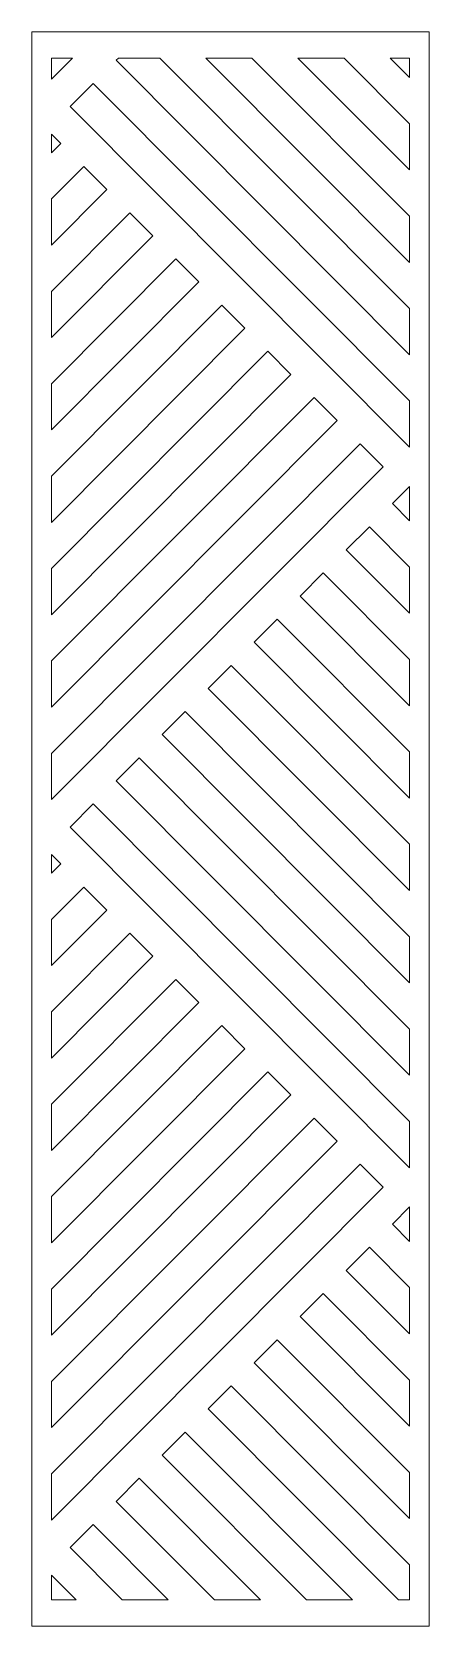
# Model space of a CAD drawing. Header units: centimetres. Extents: x 1.9 to 6.6, y -9.5 to 9.5.
import ezdxf

# ---------------------------------------------------------------- set-up
doc = ezdxf.new("R2010")
doc.units = ezdxf.units.CM
doc.header["$MEASUREMENT"] = 0
doc.layers.add('layer 1', color=7, linetype='Continuous')

msp = doc.modelspace()

# ---------------------------------------------------------------- linework, layer by layer
at = {"layer": 'layer 1', "color": 250, "lineweight": 9}
for points, knots in [([(1.85394, -9.5), (1.85394, -9.5), (1.85394, 9.5), (1.85394, 9.5), (1.85394, 9.5), (1.85394, 9.5), (6.58837, 9.5), (6.58837, 9.5), (6.58837, 9.5), (6.58837, 9.5), (6.58837, 4.31687), (6.58837, 4.31687), (6.58837, 4.31687), (6.58837, 4.31687), (6.58837, -4.27031), (6.58837, -4.27031), (6.58837, -4.27031), (6.58837, -4.27031), (6.58837, -9.5), (6.58837, -9.5), (6.58837, -9.5), (6.58837, -9.5), (1.85394, -9.5), (1.85394, -9.5)], [0, 0, 0, 0, 0.14285714, 0.14285714, 0.14285714, 0.14285714, 0.28571429, 0.28571429, 0.28571429, 0.28571429, 0.42857143, 0.42857143, 0.42857143, 0.42857143, 0.57142857, 0.57142857, 0.57142857, 0.57142857, 0.71428571, 0.71428571, 0.71428571, 0.71428571, 1, 1, 1, 1]), ([(2.08679, 8.93828), (2.08679, 8.93828), (2.08679, 8.93828), (2.08679, 8.93828), (2.08679, 8.93828), (2.08679, 8.93828), (2.33621, 9.18853), (2.33621, 9.18853), (2.33621, 9.18853), (2.33621, 9.18853), (2.08679, 9.18853), (2.08679, 9.18853), (2.08679, 9.18853), (2.08679, 9.18853), (2.08679, 8.93828), (2.08679, 8.93828)], [0, 0, 0, 0, 0.2, 0.2, 0.2, 0.2, 0.4, 0.4, 0.4, 0.4, 0.6, 0.6, 0.6, 0.6, 1, 1, 1, 1]), ([(2.88502, 9.18853), (2.88502, 9.18853), (2.88502, 9.18853), (2.88502, 9.18853), (2.88502, 9.18853), (2.88502, 9.18853), (2.85764, 9.16107), (2.85764, 9.16107), (2.85764, 9.16107), (2.85764, 9.16107), (6.35553, 5.6517), (6.35553, 5.6517), (6.35553, 5.6517), (6.35553, 5.6517), (6.35553, 6.20233), (6.35553, 6.20233), (6.35553, 6.20233), (6.35553, 6.20233), (3.37911, 9.18853), (3.37911, 9.18853), (3.37911, 9.18853), (3.37911, 9.18853), (2.88502, 9.18853), (2.88502, 9.18853)], [0, 0, 0, 0, 0.14285714, 0.14285714, 0.14285714, 0.14285714, 0.28571429, 0.28571429, 0.28571429, 0.28571429, 0.42857143, 0.42857143, 0.42857143, 0.42857143, 0.57142857, 0.57142857, 0.57142857, 0.57142857, 0.71428571, 0.71428571, 0.71428571, 0.71428571, 1, 1, 1, 1]), ([(6.35553, 7.30355), (6.35553, 7.30355), (6.35553, 7.30355), (6.35553, 7.30355), (6.35553, 7.30355), (6.35553, 7.30355), (4.47672, 9.18853), (4.47672, 9.18853), (4.47672, 9.18853), (4.47672, 9.18853), (3.92792, 9.18853), (3.92792, 9.18853), (3.92792, 9.18853), (3.92792, 9.18853), (6.35553, 6.75294), (6.35553, 6.75294), (6.35553, 6.75294), (6.35553, 6.75294), (6.35553, 7.30355), (6.35553, 7.30355)], [0, 0, 0, 0, 0.16666667, 0.16666667, 0.16666667, 0.16666667, 0.33333333, 0.33333333, 0.33333333, 0.33333333, 0.5, 0.5, 0.5, 0.5, 0.66666667, 0.66666667, 0.66666667, 0.66666667, 1, 1, 1, 1]), ([(6.35553, 8.40479), (6.35553, 8.40479), (6.35553, 8.40479), (6.35553, 8.40479), (6.35553, 8.40479), (6.35553, 8.40479), (5.57433, 9.18853), (5.57433, 9.18853), (5.57433, 9.18853), (5.57433, 9.18853), (5.02553, 9.18853), (5.02553, 9.18853), (5.02553, 9.18853), (5.02553, 9.18853), (6.35553, 7.85416), (6.35553, 7.85416), (6.35553, 7.85416), (6.35553, 7.85416), (6.35553, 8.40479), (6.35553, 8.40479)], [0, 0, 0, 0, 0.16666667, 0.16666667, 0.16666667, 0.16666667, 0.33333333, 0.33333333, 0.33333333, 0.33333333, 0.5, 0.5, 0.5, 0.5, 0.66666667, 0.66666667, 0.66666667, 0.66666667, 1, 1, 1, 1]), ([(6.12316, 9.18853), (6.12316, 9.18853), (6.12316, 9.18853), (6.12316, 9.18853), (6.12316, 9.18853), (6.12316, 9.18853), (6.35553, 8.95539), (6.35553, 8.95539), (6.35553, 8.95539), (6.35553, 8.95539), (6.35553, 9.18853), (6.35553, 9.18853), (6.35553, 9.18853), (6.35553, 9.18853), (6.12316, 9.18853), (6.12316, 9.18853)], [0, 0, 0, 0, 0.2, 0.2, 0.2, 0.2, 0.4, 0.4, 0.4, 0.4, 0.6, 0.6, 0.6, 0.6, 1, 1, 1, 1]), ([(6.35553, 5.1011), (6.35553, 5.1011), (6.35553, 5.1011), (6.35553, 5.1011), (6.35553, 5.1011), (6.35553, 5.1011), (2.58325, 8.88577), (2.58325, 8.88577), (2.58325, 8.88577), (2.58325, 8.88577), (2.30886, 8.61046), (2.30886, 8.61046), (2.30886, 8.61046), (2.30886, 8.61046), (6.35553, 4.55048), (6.35553, 4.55048), (6.35553, 4.55048), (6.35553, 4.55048), (6.35553, 5.1011), (6.35553, 5.1011)], [0, 0, 0, 0, 0.16666667, 0.16666667, 0.16666667, 0.16666667, 0.33333333, 0.33333333, 0.33333333, 0.33333333, 0.5, 0.5, 0.5, 0.5, 0.66666667, 0.66666667, 0.66666667, 0.66666667, 1, 1, 1, 1]), ([(2.08679, 8.05971), (2.08679, 8.05971), (2.08679, 8.05971), (2.08679, 8.05971), (2.08679, 8.05971), (2.08679, 8.05971), (2.19789, 8.17118), (2.19789, 8.17118), (2.19789, 8.17118), (2.19789, 8.17118), (2.08679, 8.28265), (2.08679, 8.28265), (2.08679, 8.28265), (2.08679, 8.28265), (2.08679, 8.05971), (2.08679, 8.05971)], [0, 0, 0, 0, 0.2, 0.2, 0.2, 0.2, 0.4, 0.4, 0.4, 0.4, 0.6, 0.6, 0.6, 0.6, 1, 1, 1, 1]), ([(2.08679, 6.95848), (2.08679, 6.95848), (2.08679, 6.95848), (2.08679, 6.95848), (2.08679, 6.95848), (2.08679, 6.95848), (2.74669, 7.62057), (2.74669, 7.62057), (2.74669, 7.62057), (2.74669, 7.62057), (2.47228, 7.89587), (2.47228, 7.89587), (2.47228, 7.89587), (2.47228, 7.89587), (2.08679, 7.50909), (2.08679, 7.50909), (2.08679, 7.50909), (2.08679, 7.50909), (2.08679, 6.95848), (2.08679, 6.95848)], [0, 0, 0, 0, 0.16666667, 0.16666667, 0.16666667, 0.16666667, 0.33333333, 0.33333333, 0.33333333, 0.33333333, 0.5, 0.5, 0.5, 0.5, 0.66666667, 0.66666667, 0.66666667, 0.66666667, 1, 1, 1, 1]), ([(2.08679, 5.85725), (2.08679, 5.85725), (2.08679, 5.85725), (2.08679, 5.85725), (2.08679, 5.85725), (2.08679, 5.85725), (3.2955, 7.06995), (3.2955, 7.06995), (3.2955, 7.06995), (3.2955, 7.06995), (3.02108, 7.34525), (3.02108, 7.34525), (3.02108, 7.34525), (3.02108, 7.34525), (2.08679, 6.40786), (2.08679, 6.40786), (2.08679, 6.40786), (2.08679, 6.40786), (2.08679, 5.85725), (2.08679, 5.85725)], [0, 0, 0, 0, 0.16666667, 0.16666667, 0.16666667, 0.16666667, 0.33333333, 0.33333333, 0.33333333, 0.33333333, 0.5, 0.5, 0.5, 0.5, 0.66666667, 0.66666667, 0.66666667, 0.66666667, 1, 1, 1, 1]), ([(2.08679, 4.75602), (2.08679, 4.75602), (2.08679, 4.75602), (2.08679, 4.75602), (2.08679, 4.75602), (2.08679, 4.75602), (3.84432, 6.51934), (3.84432, 6.51934), (3.84432, 6.51934), (3.84432, 6.51934), (3.56991, 6.79464), (3.56991, 6.79464), (3.56991, 6.79464), (3.56991, 6.79464), (2.08679, 5.30663), (2.08679, 5.30663), (2.08679, 5.30663), (2.08679, 5.30663), (2.08679, 4.75602), (2.08679, 4.75602)], [0, 0, 0, 0, 0.16666667, 0.16666667, 0.16666667, 0.16666667, 0.33333333, 0.33333333, 0.33333333, 0.33333333, 0.5, 0.5, 0.5, 0.5, 0.66666667, 0.66666667, 0.66666667, 0.66666667, 1, 1, 1, 1]), ([(2.08679, 3.65479), (2.08679, 3.65479), (2.08679, 3.65479), (2.08679, 3.65479), (2.08679, 3.65479), (2.08679, 3.65479), (4.39311, 5.96873), (4.39311, 5.96873), (4.39311, 5.96873), (4.39311, 5.96873), (4.11872, 6.24402), (4.11872, 6.24402), (4.11872, 6.24402), (4.11872, 6.24402), (2.08679, 4.20541), (2.08679, 4.20541), (2.08679, 4.20541), (2.08679, 4.20541), (2.08679, 3.65479), (2.08679, 3.65479)], [0, 0, 0, 0, 0.16666667, 0.16666667, 0.16666667, 0.16666667, 0.33333333, 0.33333333, 0.33333333, 0.33333333, 0.5, 0.5, 0.5, 0.5, 0.66666667, 0.66666667, 0.66666667, 0.66666667, 1, 1, 1, 1]), ([(2.08679, 2.55355), (2.08679, 2.55355), (2.08679, 2.55355), (2.08679, 2.55355), (2.08679, 2.55355), (2.08679, 2.55355), (4.94193, 5.4181), (4.94193, 5.4181), (4.94193, 5.4181), (4.94193, 5.4181), (4.66752, 5.69341), (4.66752, 5.69341), (4.66752, 5.69341), (4.66752, 5.69341), (2.08679, 3.10417), (2.08679, 3.10417), (2.08679, 3.10417), (2.08679, 3.10417), (2.08679, 2.55355), (2.08679, 2.55355)], [0, 0, 0, 0, 0.16666667, 0.16666667, 0.16666667, 0.16666667, 0.33333333, 0.33333333, 0.33333333, 0.33333333, 0.5, 0.5, 0.5, 0.5, 0.66666667, 0.66666667, 0.66666667, 0.66666667, 1, 1, 1, 1]), ([(2.08679, 1.45232), (2.08679, 1.45232), (2.08679, 1.45232), (2.08679, 1.45232), (2.08679, 1.45232), (2.08679, 1.45232), (5.49074, 4.86749), (5.49074, 4.86749), (5.49074, 4.86749), (5.49074, 4.86749), (5.21637, 5.14279), (5.21637, 5.14279), (5.21637, 5.14279), (5.21637, 5.14279), (2.08679, 2.00293), (2.08679, 2.00293), (2.08679, 2.00293), (2.08679, 2.00293), (2.08679, 1.45232), (2.08679, 1.45232)], [0, 0, 0, 0, 0.16666667, 0.16666667, 0.16666667, 0.16666667, 0.33333333, 0.33333333, 0.33333333, 0.33333333, 0.5, 0.5, 0.5, 0.5, 0.66666667, 0.66666667, 0.66666667, 0.66666667, 1, 1, 1, 1]), ([(2.08679, 0.35109), (2.08679, 0.35109), (2.08679, 0.35109), (2.08679, 0.35109), (2.08679, 0.35109), (2.08679, 0.35109), (6.03954, 4.31687), (6.03954, 4.31687), (6.03954, 4.31687), (6.03954, 4.31687), (5.76513, 4.59218), (5.76513, 4.59218), (5.76513, 4.59218), (5.76513, 4.59218), (2.08679, 0.9017), (2.08679, 0.9017), (2.08679, 0.9017), (2.08679, 0.9017), (2.08679, 0.35109), (2.08679, 0.35109)], [0, 0, 0, 0, 0.16666667, 0.16666667, 0.16666667, 0.16666667, 0.33333333, 0.33333333, 0.33333333, 0.33333333, 0.5, 0.5, 0.5, 0.5, 0.66666667, 0.66666667, 0.66666667, 0.66666667, 1, 1, 1, 1]), ([(6.35553, 4.08326), (6.35553, 4.08326), (6.35553, 4.08326), (6.35553, 4.08326), (6.35553, 4.08326), (6.35553, 4.08326), (6.15051, 3.87758), (6.15051, 3.87758), (6.15051, 3.87758), (6.15051, 3.87758), (6.35553, 3.67191), (6.35553, 3.67191), (6.35553, 3.67191), (6.35553, 3.67191), (6.35553, 4.08326), (6.35553, 4.08326)], [0, 0, 0, 0, 0.2, 0.2, 0.2, 0.2, 0.4, 0.4, 0.4, 0.4, 0.6, 0.6, 0.6, 0.6, 1, 1, 1, 1]), ([(6.35553, 3.1213), (6.35553, 3.1213), (6.35553, 3.1213), (6.35553, 3.1213), (6.35553, 3.1213), (6.35553, 3.1213), (5.8761, 3.60227), (5.8761, 3.60227), (5.8761, 3.60227), (5.8761, 3.60227), (5.60169, 3.32697), (5.60169, 3.32697), (5.60169, 3.32697), (5.60169, 3.32697), (6.35553, 2.57067), (6.35553, 2.57067), (6.35553, 2.57067), (6.35553, 2.57067), (6.35553, 3.1213), (6.35553, 3.1213)], [0, 0, 0, 0, 0.16666667, 0.16666667, 0.16666667, 0.16666667, 0.33333333, 0.33333333, 0.33333333, 0.33333333, 0.5, 0.5, 0.5, 0.5, 0.66666667, 0.66666667, 0.66666667, 0.66666667, 1, 1, 1, 1]), ([(6.35553, 2.02006), (6.35553, 2.02006), (6.35553, 2.02006), (6.35553, 2.02006), (6.35553, 2.02006), (6.35553, 2.02006), (5.3273, 3.05166), (5.3273, 3.05166), (5.3273, 3.05166), (5.3273, 3.05166), (5.0529, 2.77635), (5.0529, 2.77635), (5.0529, 2.77635), (5.0529, 2.77635), (6.35553, 1.46944), (6.35553, 1.46944), (6.35553, 1.46944), (6.35553, 1.46944), (6.35553, 2.02006), (6.35553, 2.02006)], [0, 0, 0, 0, 0.16666667, 0.16666667, 0.16666667, 0.16666667, 0.33333333, 0.33333333, 0.33333333, 0.33333333, 0.5, 0.5, 0.5, 0.5, 0.66666667, 0.66666667, 0.66666667, 0.66666667, 1, 1, 1, 1]), ([(6.35553, 0.91883), (6.35553, 0.91883), (6.35553, 0.91883), (6.35553, 0.91883), (6.35553, 0.91883), (6.35553, 0.91883), (4.77849, 2.50104), (4.77849, 2.50104), (4.77849, 2.50104), (4.77849, 2.50104), (4.50408, 2.22574), (4.50408, 2.22574), (4.50408, 2.22574), (4.50408, 2.22574), (6.35553, 0.36821), (6.35553, 0.36821), (6.35553, 0.36821), (6.35553, 0.36821), (6.35553, 0.91883), (6.35553, 0.91883)], [0, 0, 0, 0, 0.16666667, 0.16666667, 0.16666667, 0.16666667, 0.33333333, 0.33333333, 0.33333333, 0.33333333, 0.5, 0.5, 0.5, 0.5, 0.66666667, 0.66666667, 0.66666667, 0.66666667, 1, 1, 1, 1]), ([(6.35553, -0.1824), (6.35553, -0.1824), (6.35553, -0.1824), (6.35553, -0.1824), (6.35553, -0.1824), (6.35553, -0.1824), (4.22966, 1.95043), (4.22966, 1.95043), (4.22966, 1.95043), (4.22966, 1.95043), (3.95527, 1.67512), (3.95527, 1.67512), (3.95527, 1.67512), (3.95527, 1.67512), (6.35553, -0.73302), (6.35553, -0.73302), (6.35553, -0.73302), (6.35553, -0.73302), (6.35553, -0.1824), (6.35553, -0.1824)], [0, 0, 0, 0, 0.16666667, 0.16666667, 0.16666667, 0.16666667, 0.33333333, 0.33333333, 0.33333333, 0.33333333, 0.5, 0.5, 0.5, 0.5, 0.66666667, 0.66666667, 0.66666667, 0.66666667, 1, 1, 1, 1]), ([(6.35553, -1.28363), (6.35553, -1.28363), (6.35553, -1.28363), (6.35553, -1.28363), (6.35553, -1.28363), (6.35553, -1.28363), (3.68088, 1.39981), (3.68088, 1.39981), (3.68088, 1.39981), (3.68088, 1.39981), (3.40647, 1.12451), (3.40647, 1.12451), (3.40647, 1.12451), (3.40647, 1.12451), (6.35553, -1.83425), (6.35553, -1.83425), (6.35553, -1.83425), (6.35553, -1.83425), (6.35553, -1.28363), (6.35553, -1.28363)], [0, 0, 0, 0, 0.16666667, 0.16666667, 0.16666667, 0.16666667, 0.33333333, 0.33333333, 0.33333333, 0.33333333, 0.5, 0.5, 0.5, 0.5, 0.66666667, 0.66666667, 0.66666667, 0.66666667, 1, 1, 1, 1]), ([(6.35553, -2.38486), (6.35553, -2.38486), (6.35553, -2.38486), (6.35553, -2.38486), (6.35553, -2.38486), (6.35553, -2.38486), (3.13208, 0.8492), (3.13208, 0.8492), (3.13208, 0.8492), (3.13208, 0.8492), (2.85764, 0.57389), (2.85764, 0.57389), (2.85764, 0.57389), (2.85764, 0.57389), (6.35553, -2.93548), (6.35553, -2.93548), (6.35553, -2.93548), (6.35553, -2.93548), (6.35553, -2.38486), (6.35553, -2.38486)], [0, 0, 0, 0, 0.16666667, 0.16666667, 0.16666667, 0.16666667, 0.33333333, 0.33333333, 0.33333333, 0.33333333, 0.5, 0.5, 0.5, 0.5, 0.66666667, 0.66666667, 0.66666667, 0.66666667, 1, 1, 1, 1]), ([(6.35553, -3.48609), (6.35553, -3.48609), (6.35553, -3.48609), (6.35553, -3.48609), (6.35553, -3.48609), (6.35553, -3.48609), (2.58325, 0.29858), (2.58325, 0.29858), (2.58325, 0.29858), (2.58325, 0.29858), (2.30886, 0.02328), (2.30886, 0.02328), (2.30886, 0.02328), (2.30886, 0.02328), (6.35553, -4.03671), (6.35553, -4.03671), (6.35553, -4.03671), (6.35553, -4.03671), (6.35553, -3.48609), (6.35553, -3.48609)], [0, 0, 0, 0, 0.16666667, 0.16666667, 0.16666667, 0.16666667, 0.33333333, 0.33333333, 0.33333333, 0.33333333, 0.5, 0.5, 0.5, 0.5, 0.66666667, 0.66666667, 0.66666667, 0.66666667, 1, 1, 1, 1]), ([(2.08679, -0.52747), (2.08679, -0.52747), (2.08679, -0.52747), (2.08679, -0.52747), (2.08679, -0.52747), (2.08679, -0.52747), (2.19789, -0.416), (2.19789, -0.416), (2.19789, -0.416), (2.19789, -0.416), (2.08679, -0.30453), (2.08679, -0.30453), (2.08679, -0.30453), (2.08679, -0.30453), (2.08679, -0.52747), (2.08679, -0.52747)], [0, 0, 0, 0, 0.2, 0.2, 0.2, 0.2, 0.4, 0.4, 0.4, 0.4, 0.6, 0.6, 0.6, 0.6, 1, 1, 1, 1]), ([(2.08679, -1.6287), (2.08679, -1.6287), (2.08679, -1.6287), (2.08679, -1.6287), (2.08679, -1.6287), (2.08679, -1.6287), (2.74669, -0.96661), (2.74669, -0.96661), (2.74669, -0.96661), (2.74669, -0.96661), (2.47228, -0.69131), (2.47228, -0.69131), (2.47228, -0.69131), (2.47228, -0.69131), (2.08679, -1.07808), (2.08679, -1.07808), (2.08679, -1.07808), (2.08679, -1.07808), (2.08679, -1.6287), (2.08679, -1.6287)], [0, 0, 0, 0, 0.16666667, 0.16666667, 0.16666667, 0.16666667, 0.33333333, 0.33333333, 0.33333333, 0.33333333, 0.5, 0.5, 0.5, 0.5, 0.66666667, 0.66666667, 0.66666667, 0.66666667, 1, 1, 1, 1]), ([(2.08679, -2.72993), (2.08679, -2.72993), (2.08679, -2.72993), (2.08679, -2.72993), (2.08679, -2.72993), (2.08679, -2.72993), (3.2955, -1.51723), (3.2955, -1.51723), (3.2955, -1.51723), (3.2955, -1.51723), (3.02108, -1.24192), (3.02108, -1.24192), (3.02108, -1.24192), (3.02108, -1.24192), (2.08679, -2.17931), (2.08679, -2.17931), (2.08679, -2.17931), (2.08679, -2.17931), (2.08679, -2.72993), (2.08679, -2.72993)], [0, 0, 0, 0, 0.16666667, 0.16666667, 0.16666667, 0.16666667, 0.33333333, 0.33333333, 0.33333333, 0.33333333, 0.5, 0.5, 0.5, 0.5, 0.66666667, 0.66666667, 0.66666667, 0.66666667, 1, 1, 1, 1]), ([(2.08679, -3.83116), (2.08679, -3.83116), (2.08679, -3.83116), (2.08679, -3.83116), (2.08679, -3.83116), (2.08679, -3.83116), (3.8443, -2.06785), (3.8443, -2.06785), (3.8443, -2.06785), (3.8443, -2.06785), (3.56991, -1.79254), (3.56991, -1.79254), (3.56991, -1.79254), (3.56991, -1.79254), (2.08679, -3.28055), (2.08679, -3.28055), (2.08679, -3.28055), (2.08679, -3.28055), (2.08679, -3.83116), (2.08679, -3.83116)], [0, 0, 0, 0, 0.16666667, 0.16666667, 0.16666667, 0.16666667, 0.33333333, 0.33333333, 0.33333333, 0.33333333, 0.5, 0.5, 0.5, 0.5, 0.66666667, 0.66666667, 0.66666667, 0.66666667, 1, 1, 1, 1]), ([(2.08679, -4.93239), (2.08679, -4.93239), (2.08679, -4.93239), (2.08679, -4.93239), (2.08679, -4.93239), (2.08679, -4.93239), (4.39311, -2.61847), (4.39311, -2.61847), (4.39311, -2.61847), (4.39311, -2.61847), (4.11872, -2.34316), (4.11872, -2.34316), (4.11872, -2.34316), (4.11872, -2.34316), (2.08679, -4.38178), (2.08679, -4.38178), (2.08679, -4.38178), (2.08679, -4.38178), (2.08679, -4.93239), (2.08679, -4.93239)], [0, 0, 0, 0, 0.16666667, 0.16666667, 0.16666667, 0.16666667, 0.33333333, 0.33333333, 0.33333333, 0.33333333, 0.5, 0.5, 0.5, 0.5, 0.66666667, 0.66666667, 0.66666667, 0.66666667, 1, 1, 1, 1]), ([(2.08679, -6.03362), (2.08679, -6.03362), (2.08679, -6.03362), (2.08679, -6.03362), (2.08679, -6.03362), (2.08679, -6.03362), (4.94193, -3.16908), (4.94193, -3.16908), (4.94193, -3.16908), (4.94193, -3.16908), (4.66752, -2.89377), (4.66752, -2.89377), (4.66752, -2.89377), (4.66752, -2.89377), (2.08679, -5.48301), (2.08679, -5.48301), (2.08679, -5.48301), (2.08679, -5.48301), (2.08679, -6.03362), (2.08679, -6.03362)], [0, 0, 0, 0, 0.16666667, 0.16666667, 0.16666667, 0.16666667, 0.33333333, 0.33333333, 0.33333333, 0.33333333, 0.5, 0.5, 0.5, 0.5, 0.66666667, 0.66666667, 0.66666667, 0.66666667, 1, 1, 1, 1]), ([(2.08679, -7.13485), (2.08679, -7.13485), (2.08679, -7.13485), (2.08679, -7.13485), (2.08679, -7.13485), (2.08679, -7.13485), (5.49074, -3.7197), (5.49074, -3.7197), (5.49074, -3.7197), (5.49074, -3.7197), (5.21637, -3.44439), (5.21637, -3.44439), (5.21637, -3.44439), (5.21637, -3.44439), (2.08679, -6.58424), (2.08679, -6.58424), (2.08679, -6.58424), (2.08679, -6.58424), (2.08679, -7.13485), (2.08679, -7.13485)], [0, 0, 0, 0, 0.16666667, 0.16666667, 0.16666667, 0.16666667, 0.33333333, 0.33333333, 0.33333333, 0.33333333, 0.5, 0.5, 0.5, 0.5, 0.66666667, 0.66666667, 0.66666667, 0.66666667, 1, 1, 1, 1]), ([(2.08679, -8.2361), (2.08679, -8.2361), (2.08679, -8.2361), (2.08679, -8.2361), (2.08679, -8.2361), (2.08679, -8.2361), (6.03954, -4.27031), (6.03954, -4.27031), (6.03954, -4.27031), (6.03954, -4.27031), (5.76513, -3.995), (5.76513, -3.995), (5.76513, -3.995), (5.76513, -3.995), (2.08679, -7.68547), (2.08679, -7.68547), (2.08679, -7.68547), (2.08679, -7.68547), (2.08679, -8.2361), (2.08679, -8.2361)], [0, 0, 0, 0, 0.16666667, 0.16666667, 0.16666667, 0.16666667, 0.33333333, 0.33333333, 0.33333333, 0.33333333, 0.5, 0.5, 0.5, 0.5, 0.66666667, 0.66666667, 0.66666667, 0.66666667, 1, 1, 1, 1]), ([(6.35553, -4.50392), (6.35553, -4.50392), (6.35553, -4.50392), (6.35553, -4.50392), (6.35553, -4.50392), (6.35553, -4.50392), (6.15051, -4.7096), (6.15051, -4.7096), (6.15051, -4.7096), (6.15051, -4.7096), (6.35553, -4.91527), (6.35553, -4.91527), (6.35553, -4.91527), (6.35553, -4.91527), (6.35553, -4.50392), (6.35553, -4.50392)], [0, 0, 0, 0, 0.2, 0.2, 0.2, 0.2, 0.4, 0.4, 0.4, 0.4, 0.6, 0.6, 0.6, 0.6, 1, 1, 1, 1]), ([(6.35553, -5.46588), (6.35553, -5.46588), (6.35553, -5.46588), (6.35553, -5.46588), (6.35553, -5.46588), (6.35553, -5.46588), (5.8761, -4.9849), (5.8761, -4.9849), (5.8761, -4.9849), (5.8761, -4.9849), (5.60171, -5.26022), (5.60171, -5.26022), (5.60171, -5.26022), (5.60171, -5.26022), (6.35553, -6.0165), (6.35553, -6.0165), (6.35553, -6.0165), (6.35553, -6.0165), (6.35553, -5.46588), (6.35553, -5.46588)], [0, 0, 0, 0, 0.16666667, 0.16666667, 0.16666667, 0.16666667, 0.33333333, 0.33333333, 0.33333333, 0.33333333, 0.5, 0.5, 0.5, 0.5, 0.66666667, 0.66666667, 0.66666667, 0.66666667, 1, 1, 1, 1]), ([(6.35553, -6.56711), (6.35553, -6.56711), (6.35553, -6.56711), (6.35553, -6.56711), (6.35553, -6.56711), (6.35553, -6.56711), (5.3273, -5.53552), (5.3273, -5.53552), (5.3273, -5.53552), (5.3273, -5.53552), (5.0529, -5.81083), (5.0529, -5.81083), (5.0529, -5.81083), (5.0529, -5.81083), (6.35553, -7.11773), (6.35553, -7.11773), (6.35553, -7.11773), (6.35553, -7.11773), (6.35553, -6.56711), (6.35553, -6.56711)], [0, 0, 0, 0, 0.16666667, 0.16666667, 0.16666667, 0.16666667, 0.33333333, 0.33333333, 0.33333333, 0.33333333, 0.5, 0.5, 0.5, 0.5, 0.66666667, 0.66666667, 0.66666667, 0.66666667, 1, 1, 1, 1]), ([(6.35553, -7.66834), (6.35553, -7.66834), (6.35553, -7.66834), (6.35553, -7.66834), (6.35553, -7.66834), (6.35553, -7.66834), (4.77849, -6.08614), (4.77849, -6.08614), (4.77849, -6.08614), (4.77849, -6.08614), (4.50408, -6.36145), (4.50408, -6.36145), (4.50408, -6.36145), (4.50408, -6.36145), (6.35553, -8.21896), (6.35553, -8.21896), (6.35553, -8.21896), (6.35553, -8.21896), (6.35553, -7.66834), (6.35553, -7.66834)], [0, 0, 0, 0, 0.16666667, 0.16666667, 0.16666667, 0.16666667, 0.33333333, 0.33333333, 0.33333333, 0.33333333, 0.5, 0.5, 0.5, 0.5, 0.66666667, 0.66666667, 0.66666667, 0.66666667, 1, 1, 1, 1]), ([(6.35553, -8.76959), (6.35553, -8.76959), (6.35553, -8.76959), (6.35553, -8.76959), (6.35553, -8.76959), (6.35553, -8.76959), (4.22966, -6.63675), (4.22966, -6.63675), (4.22966, -6.63675), (4.22966, -6.63675), (3.95527, -6.91206), (3.95527, -6.91206), (3.95527, -6.91206), (3.95527, -6.91206), (6.22427, -9.18853), (6.22427, -9.18853), (6.22427, -9.18853), (6.22427, -9.18853), (6.35553, -9.18853), (6.35553, -9.18853), (6.35553, -9.18853), (6.35553, -9.18853), (6.35553, -8.76959), (6.35553, -8.76959)], [0, 0, 0, 0, 0.14285714, 0.14285714, 0.14285714, 0.14285714, 0.28571429, 0.28571429, 0.28571429, 0.28571429, 0.42857143, 0.42857143, 0.42857143, 0.42857143, 0.57142857, 0.57142857, 0.57142857, 0.57142857, 0.71428571, 0.71428571, 0.71428571, 0.71428571, 1, 1, 1, 1]), ([(5.67546, -9.18853), (5.67546, -9.18853), (5.67546, -9.18853), (5.67546, -9.18853), (5.67546, -9.18853), (5.67546, -9.18853), (3.68088, -7.18737), (3.68088, -7.18737), (3.68088, -7.18737), (3.68088, -7.18737), (3.40647, -7.46268), (3.40647, -7.46268), (3.40647, -7.46268), (3.40647, -7.46268), (5.12666, -9.18853), (5.12666, -9.18853), (5.12666, -9.18853), (5.12666, -9.18853), (5.67546, -9.18853), (5.67546, -9.18853)], [0, 0, 0, 0, 0.16666667, 0.16666667, 0.16666667, 0.16666667, 0.33333333, 0.33333333, 0.33333333, 0.33333333, 0.5, 0.5, 0.5, 0.5, 0.66666667, 0.66666667, 0.66666667, 0.66666667, 1, 1, 1, 1]), ([(4.57785, -9.18853), (4.57785, -9.18853), (4.57785, -9.18853), (4.57785, -9.18853), (4.57785, -9.18853), (4.57785, -9.18853), (3.13208, -7.73798), (3.13208, -7.73798), (3.13208, -7.73798), (3.13208, -7.73798), (2.85764, -8.01329), (2.85764, -8.01329), (2.85764, -8.01329), (2.85764, -8.01329), (4.02905, -9.18853), (4.02905, -9.18853), (4.02905, -9.18853), (4.02905, -9.18853), (4.57785, -9.18853), (4.57785, -9.18853)], [0, 0, 0, 0, 0.16666667, 0.16666667, 0.16666667, 0.16666667, 0.33333333, 0.33333333, 0.33333333, 0.33333333, 0.5, 0.5, 0.5, 0.5, 0.66666667, 0.66666667, 0.66666667, 0.66666667, 1, 1, 1, 1]), ([(3.48022, -9.18853), (3.48022, -9.18853), (3.48022, -9.18853), (3.48022, -9.18853), (3.48022, -9.18853), (3.48022, -9.18853), (2.58325, -8.2886), (2.58325, -8.2886), (2.58325, -8.2886), (2.58325, -8.2886), (2.30886, -8.56391), (2.30886, -8.56391), (2.30886, -8.56391), (2.30886, -8.56391), (2.93141, -9.18853), (2.93141, -9.18853), (2.93141, -9.18853), (2.93141, -9.18853), (3.48022, -9.18853), (3.48022, -9.18853)], [0, 0, 0, 0, 0.16666667, 0.16666667, 0.16666667, 0.16666667, 0.33333333, 0.33333333, 0.33333333, 0.33333333, 0.5, 0.5, 0.5, 0.5, 0.66666667, 0.66666667, 0.66666667, 0.66666667, 1, 1, 1, 1]), ([(2.38261, -9.18853), (2.38261, -9.18853), (2.38261, -9.18853), (2.38261, -9.18853), (2.38261, -9.18853), (2.38261, -9.18853), (2.08679, -8.89171), (2.08679, -8.89171), (2.08679, -8.89171), (2.08679, -8.89171), (2.08679, -9.18853), (2.08679, -9.18853), (2.08679, -9.18853), (2.08679, -9.18853), (2.38261, -9.18853), (2.38261, -9.18853)], [0, 0, 0, 0, 0.2, 0.2, 0.2, 0.2, 0.4, 0.4, 0.4, 0.4, 0.6, 0.6, 0.6, 0.6, 1, 1, 1, 1])]:
    msp.add_open_spline(points, degree=3, knots=knots, dxfattribs=at)

doc.saveas('drawing.dxf')
